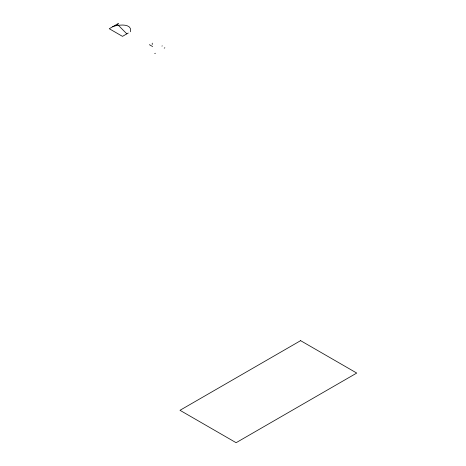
<?xml version="1.0" encoding="UTF-8"?>
<svg xmlns="http://www.w3.org/2000/svg" width="466" height="466" viewBox="0 0 466 466"><rect width="100%" height="100%" fill="white"/><g stroke="black" fill="none" stroke-linecap="round" stroke-linejoin="round"><path stroke-width="0.7" d="M152.242 44.497L152.248 43.152M118.667 23.3L109.265 28.723L122.494 36.365L128.278 33.022M154.729 53.613L155.382 53.241M164.201 48.149L164.853 47.771M161.935 46.082L162.29 45.884M116.57 25.595L118.183 25.333A17.44 10.071 0 0 1 120.758 25.112C124.556 24.756 131.296 25.496 130.62 30.75A22.246 12.844 0 0 1 130.445 31.77M149.382 44.684L152.627 46.559M117.216 24.133L126.834 33.861M112.667 26.766A15.081 8.703 0 0 1 116.564 25.589M300.611 340.658L179.993 410.301L236.111 442.7L356.735 373.062L300.611 340.658"/></g></svg>
